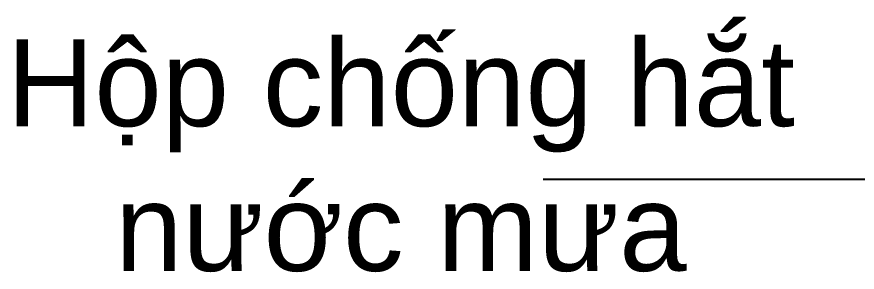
# Model space of a CAD drawing. Header units: millimetres. Extents: x 330554 to 656471, y 11007 to 130943.
# Drawn here: x 460293 to 460923, y 104337 to 104528 of the extents above; entities that cross this region are included whole.
import ezdxf

# ---------------------------------------------------------------- set-up
doc = ezdxf.new("R2010")
doc.units = ezdxf.units.MM
doc.header["$LTSCALE"] = 6
doc.layers.add('tex tieu de', color=11, linetype='Continuous', lineweight=13)
doc.layers.add('Ttext ghi chu', color=21, linetype='Continuous', lineweight=13)
doc.styles.add('kich thuoc', font='arial.ttf', dxfattribs={"height": 120})
doc.styles.add('kt2', font='arial.ttf', dxfattribs={"height": 65})
doc.dimstyles.new('TL 5-1', dxfattribs={"dimscale": 20, "dimtxt": 70, "dimasz": 2, "dimexe": 1, "dimexo": 2, "dimgap": 1, "dimtad": 1, "dimtoh": 1, "dimdec": 0, "dimlfac": 0.2, "dimzin": 0, "dimdsep": 46, "dimtxsty": 'kich thuoc', "dimcen": 2, "dimclrd": 256, "dimclre": 256, "dimclrt": 2, "dimadec": 0, "dimazin": 0, "dimtfac": 1, "dimtdec": 0, "dimtofl": 0, "dimtmove": 0, "dimatfit": 3, "dimfxl": 1, "dimtolj": 1, "dimtzin": 0, "dimarcsym": 0})

msp = doc.modelspace()

# ---------------------------------------------------------------- texts
at = {"layer": 'tex tieu de', "insert": (460581.086, 104424.258), "char_height": 65, "width": 817.39344, "attachment_point": 5, "style": 'kt2'}
msp.add_mtext('Hộp chống hắt nước mưa', dxfattribs=at)

# ---------------------------------------------------------------- leaders
at = {"layer": 'Ttext ghi chu'}
msp.add_leader([(461427.981, 104406.552), (460687.827, 104406.552)], dimstyle='TL 5-1', override={"dimtad": 0}, dxfattribs=at)

doc.saveas('drawing.dxf')
